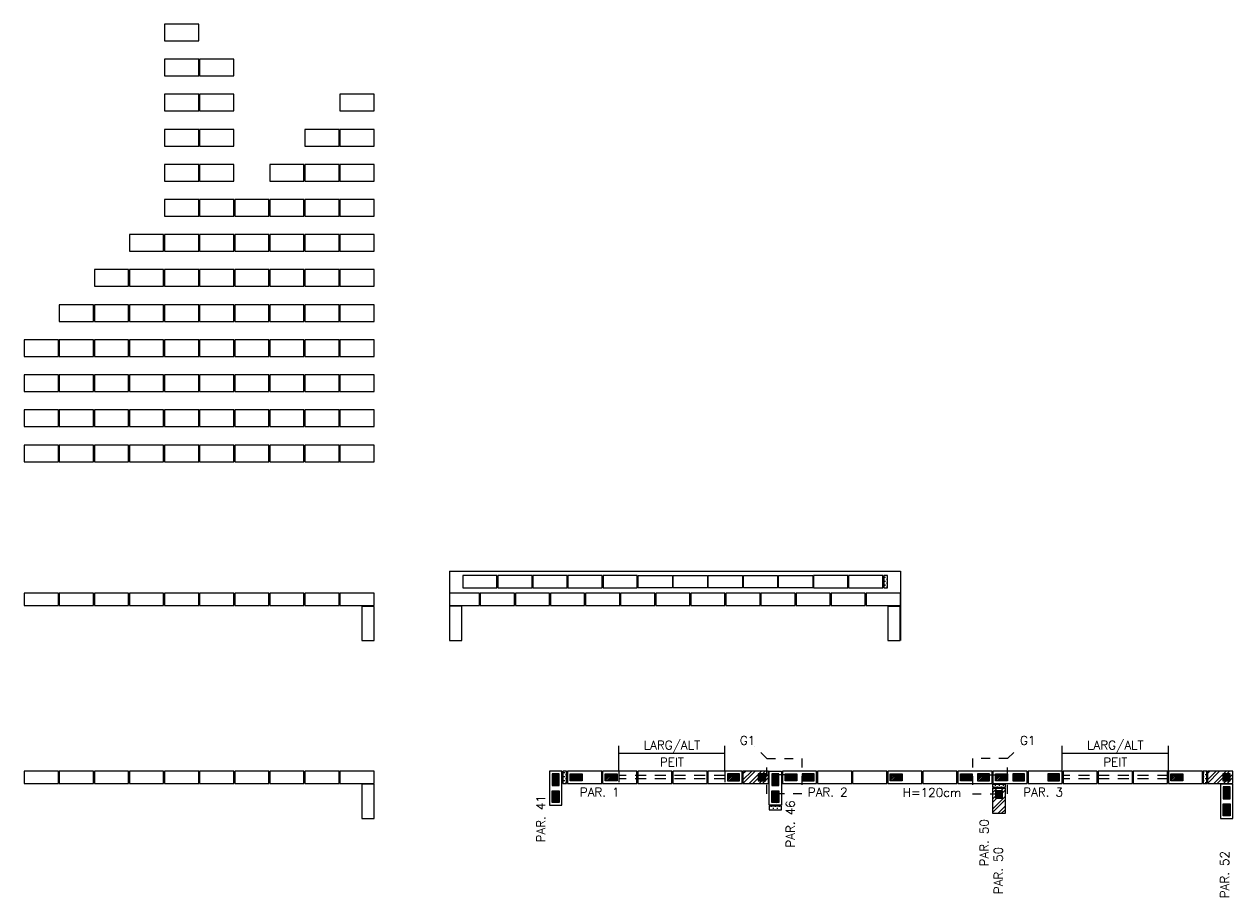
# Model space of a CAD drawing. Header units: metres. Extents: x -96 to 15, y -5 to 9.
# Drawn here: x 1.15 to 14.93, y -0.89 to 9.06 of the extents above; entities that cross this region are included whole.
import ezdxf
from ezdxf.enums import TextEntityAlignment as Align

# ---------------------------------------------------------------- set-up
doc = ezdxf.new("R2010")
doc.units = ezdxf.units.M
doc.header["$LTSCALE"] = 0.5
doc.header["$MEASUREMENT"] = 0
doc.linetypes.add('DASHDOT2', pattern=[0.5, 0.25, -0.125, 0, -0.125])
doc.linetypes.add('HIDDEN', pattern=[0.375, 0.25, -0.125])
for name, color, linetype in [('AUX00', 7, 'CONTINUOUS'), ('AUX01', 1, 'CONTINUOUS'), ('B04', 6, 'CONTINUOUS'), ('B29', 180, 'CONTINUOUS'), ('B34', 150, 'CONTINUOUS'), ('B39', 2, 'CONTINUOUS'), ('BLOCO-I', 3, 'CONTINUOUS'), ('BLOCOS-E', 2, 'CONTINUOUS'), ('ESQUADRIAS', 5, 'HIDDEN'), ('FERRO', 4, 'CONTINUOUS'), ('GROUTE01', 6, 'CONTINUOUS'), ('H04', 9, 'CONTINUOUS'), ('PAR01', 3, 'CONTINUOUS'), ('PAR02', 6, 'CONTINUOUS'), ('PAR03', 5, 'CONTINUOUS'), ('TXPR', 3, 'CONTINUOUS'), ('TXT02', 2, 'CONTINUOUS')]:
    doc.layers.add(name, color=color, linetype=linetype)
doc.styles.add('ROMANS', font='romans.shx')
pattern_1 = [(135, (31.669187, 43.465267), (-0.0088388348, -0.0088388348), [])]
pattern_2 = [(360, (9.124238, 13.820944), (0.02250224, 0.02250224), [0.01125112, -0.03375336]), (90, (9.129863, 13.815318), (-0.02250224, 0.02250224), [0.01125112, -0.03375336])]
pattern_3 = [(45, (43.315318, -24.389187), (-0.0088388348, 0.0088388348), [])]
pattern_4 = [(45, (53.110318, -23.989238), (-0.0088388348, 0.0088388348), [])]
pattern_5 = [(45, (55.110318, -23.989238), (-0.0088388348, 0.0088388348), [])]
pattern_6 = [(45, (55.510318, -23.989238), (-0.0088388348, 0.0088388348), [])]
pattern_7 = [(135, (39.319187, 43.315268), (-0.0088388348, -0.0088388348), [])]

msp = doc.modelspace()

# ---------------------------------------------------------------- hatches: boundary and pattern name
at = {"layer": 'AUX00'}
h = msp.add_hatch(dxfattribs=at)
h.set_pattern_fill('ANSI31', scale=0.1, angle=90, style=0)
h.set_pattern_definition(pattern_1)
h.paths.add_polyline_path([(7.17, 0.3749), (7.25, 0.3749), (7.25, 0.5099), (7.17, 0.5099)])
h = msp.add_hatch(dxfattribs=at)
h.set_pattern_fill('ANSI31', scale=0.1, style=0)
h.set_pattern_definition([(45, (50.660318, -23.989238), (-0.0088388348, 0.0088388348), [])])
h.paths.add_polyline_path([(7.51, 0.5099), (7.51, 0.4299), (7.375, 0.4299), (7.375, 0.5099)])
h = msp.add_hatch(dxfattribs=at)
h.set_pattern_fill('ANSI31', scale=0.1, style=0)
h.set_pattern_definition([(45, (51.060318, -23.989238), (-0.0088388348, 0.0088388348), [])])
h.paths.add_polyline_path([(7.91, 0.5099), (7.91, 0.4299), (7.775, 0.4299), (7.775, 0.5099)])
h = msp.add_hatch(dxfattribs=at)
h.set_pattern_fill('ANSI31', scale=0.1, style=0)
h.set_pattern_definition([(45, (52.260318, -23.989238), (-0.0088388348, 0.0088388348), [])])
h.paths.add_polyline_path([(9.17, 0.5099), (9.17, 0.4299), (9.305, 0.4299), (9.305, 0.5099)])
h = msp.add_hatch(dxfattribs=at)
h.set_pattern_fill('ANSI31', scale=0.1, angle=-90, style=0)
h.set_pattern_definition([(45, (9.605, 0.429949), (-0.0088388, 0.0088388), [])])
h.paths.add_polyline_path([(9.52, 0.5099), (9.52, 0.4299), (9.605, 0.4299), (9.605, 0.5099)])
h = msp.add_hatch(dxfattribs=at)
h.set_pattern_fill('ANSI31', scale=0.1, style=0)
h.set_pattern_definition(pattern_3)
h.paths.add_polyline_path([(9.755, 0.3749), (9.755, 0.5099), (9.675, 0.5099), (9.675, 0.3749)])
h = msp.add_hatch(dxfattribs=at)
h.set_pattern_fill('ANSI31', scale=0.1, style=0)
h.set_pattern_definition(pattern_4)
h.paths.add_polyline_path([(9.96, 0.5099), (9.96, 0.4299), (9.825, 0.4299), (9.825, 0.5099)])
h = msp.add_hatch(dxfattribs=at)
h.set_pattern_fill('ANSI31', scale=0.1, style=0)
h.set_pattern_definition(pattern_4)
h.paths.add_polyline_path([(10.02, 0.4299), (10.155, 0.4299), (10.155, 0.5099), (10.02, 0.5099)])
h = msp.add_hatch(dxfattribs=at)
h.set_pattern_fill('ANSI31', scale=0.1, style=0)
h.set_pattern_definition([(45, (54.310318, -23.989238), (-0.0088388348, 0.0088388348), [])])
h.paths.add_polyline_path([(11.16, 0.5099), (11.16, 0.4299), (11.025, 0.4299), (11.025, 0.5099)])
h = msp.add_hatch(dxfattribs=at)
h.set_pattern_fill('ANSI31', scale=0.1, style=0)
h.set_pattern_definition(pattern_5)
h.paths.add_polyline_path([(11.96, 0.4299), (11.825, 0.4299), (11.825, 0.5099), (11.96, 0.5099)])
h = msp.add_hatch(dxfattribs=at)
h.set_pattern_fill('ANSI31', scale=0.1, style=0)
h.set_pattern_definition(pattern_5)
h.paths.add_polyline_path([(12.02, 0.5099), (12.02, 0.4299), (12.155, 0.4299), (12.155, 0.5099)])
h = msp.add_hatch(dxfattribs=at)
h.set_pattern_fill('ANSI31', scale=0.1, style=0)
h.set_pattern_definition(pattern_6)
h.paths.add_polyline_path([(12.36, 0.4299), (12.225, 0.4299), (12.225, 0.5099), (12.36, 0.5099)])
h = msp.add_hatch(dxfattribs=at)
h.set_pattern_fill('ANSI31', scale=0.1, style=0)
h.set_pattern_definition(pattern_6)
h.paths.add_polyline_path([(12.42, 0.5099), (12.42, 0.4299), (12.555, 0.4299), (12.555, 0.5099)])
h = msp.add_hatch(dxfattribs=at)
h.set_pattern_fill('ANSI31', scale=0.1, style=0)
h.set_pattern_definition([(45, (55.910318, -23.989238), (-0.0088388348, 0.0088388348), [])])
h.paths.add_polyline_path([(12.82, 0.5099), (12.82, 0.4299), (12.955, 0.4299), (12.955, 0.5099)])
h = msp.add_hatch(dxfattribs=at)
h.set_pattern_fill('ANSI31', scale=0.1, style=0)
h.set_pattern_definition([(45, (57.510318, -23.989238), (-0.0088388348, 0.0088388348), [])])
h.paths.add_polyline_path([(14.36, 0.5099), (14.36, 0.4299), (14.225, 0.4299), (14.225, 0.5099)])
h = msp.add_hatch(dxfattribs=at)
h.set_pattern_fill('ANSI31', scale=0.1, angle=-90, style=0)
h.set_pattern_definition([(45, (14.9, 0.42995), (-0.0088388, 0.0088388), [])])
h.paths.add_polyline_path([(14.815, 0.5099), (14.815, 0.4299), (14.9, 0.4299), (14.9, 0.5099)])
h = msp.add_hatch(dxfattribs=at)
h.set_pattern_fill('ANSI31', scale=0.1, angle=90, style=0)
h.set_pattern_definition(pattern_1)
h.paths.add_polyline_path([(7.25, 0.3149), (7.25, 0.1799), (7.17, 0.1799), (7.17, 0.3149)])
h = msp.add_hatch(dxfattribs=at)
h.set_pattern_fill('ANSI31', scale=0.1, style=0)
h.set_pattern_definition(pattern_3)
h.paths.add_polyline_path([(9.675, 0.3149), (9.755, 0.3149), (9.755, 0.1799), (9.675, 0.1799)])
h = msp.add_hatch(dxfattribs=at)
h.set_pattern_fill('ANSI31', scale=0.1, angle=-90, style=0)
h.set_pattern_definition([(45, (0.26, 0.03), (-0.008838835, 0.008838835), [])])
h.paths.add_polyline_path([(12.225, 0.23), (12.305, 0.23), (12.305, 0.315), (12.225, 0.315)])
h = msp.add_hatch(dxfattribs=at)
h.set_pattern_fill('ANSI31', scale=0.1, angle=90, style=0)
h.set_pattern_definition(pattern_7)
h.paths.add_polyline_path([(14.82, 0.225), (14.9, 0.225), (14.9, 0.36), (14.82, 0.36)])
h = msp.add_hatch(dxfattribs=at)
h.set_pattern_fill('ANSI31', scale=0.1, angle=90, style=0)
h.set_pattern_definition(pattern_7)
h.paths.add_polyline_path([(14.9, 0.165), (14.9, 0.03), (14.82, 0.03), (14.82, 0.165)])
at = {"layer": 'B34'}
h = msp.add_hatch(dxfattribs=at)
h.set_pattern_fill('STEEL', scale=0.025, style=0)
h.set_pattern_definition([(45, (9.345, 0.39995), (-0.056127, 0.056127), []), (45, (9.345, 0.43964), (-0.056127, 0.056127), [])])
h.paths.add_polyline_path([(9.635, 0.5399), (9.345, 0.5399), (9.345, 0.3999), (9.635, 0.3999)])
h = msp.add_hatch(dxfattribs=at)
h.set_pattern_fill('STEEL', scale=0.025, style=0)
h.set_pattern_definition([(45, (14.64, 0.39995), (-0.056127, 0.056127), []), (45, (14.64, 0.43964), (-0.056127, 0.056127), [])])
h.paths.add_polyline_path([(14.93, 0.5399), (14.64, 0.5399), (14.64, 0.3999), (14.93, 0.3999)])
h = msp.add_hatch(dxfattribs=at)
h.set_pattern_fill('STEEL', scale=0.025, style=0)
h.set_pattern_definition([(45, (0, 0), (-0.0561266, 0.0561266), []), (45, (0, 0.03969), (-0.0561266, 0.0561266), [])])
h.paths.add_polyline_path([(12.195, 0.055), (12.195, 0.345), (12.335, 0.345), (12.335, 0.055)])
at = {"layer": 'H04'}
h = msp.add_hatch(dxfattribs=at)
h.set_pattern_fill('CROSS', color=256, scale=0.090009, style=0)
h.set_pattern_definition([(360, (12.782766, 16.049976), (0.02250224, 0.02250224), [0.01125112, -0.03375336]), (90, (12.788391, 16.04435), (-0.02250224, 0.02250224), [0.01125112, -0.03375336])])
h.paths.add_polyline_path([(10.991, 2.629), (10.951, 2.629), (10.951, 2.769), (10.991, 2.769)])
h = msp.add_hatch(dxfattribs=at)
h.set_pattern_fill('CROSS', color=256, scale=0.090009, style=0)
h.set_pattern_definition(pattern_2)
h.paths.add_polyline_path([(7.3325, 0.3999), (7.2925, 0.3999), (7.2925, 0.5399), (7.3325, 0.5399)])
h = msp.add_hatch(dxfattribs=at)
h.set_pattern_fill('CROSS', color=256, scale=0.090009, style=0)
h.set_pattern_definition(pattern_2)
h.paths.add_polyline_path([(14.6325, 0.3999), (14.5925, 0.3999), (14.5925, 0.5399), (14.6325, 0.5399)])
h = msp.add_hatch(dxfattribs=at)
h.set_pattern_fill('CROSS', color=256, scale=0.090009, angle=-90, style=0)
h.set_pattern_definition([(270, (26.015944, -8.771788), (0.02250224, -0.02250224), [0.01125112, -0.03375336]), (360, (26.010318, -8.777413), (0.02250224, 0.02250224), [0.01125112, -0.03375336])])
h.paths.add_polyline_path([(12.195, 0.3925), (12.195, 0.3525), (12.335, 0.3525), (12.335, 0.3925)])
h = msp.add_hatch(dxfattribs=at)
h.set_pattern_fill('CROSS', color=256, scale=0.090009, style=0)
h.set_pattern_definition(pattern_2)
h.paths.add_polyline_path([(9.645, 0.0999), (9.645, 0.1399), (9.785, 0.1399), (9.785, 0.0999)])

# ---------------------------------------------------------------- linework, layer by layer
at = {"layer": 'AUX01'}
for p, q in [((7.93, 0.5399, 0), (7.93, 0.8299, 0)), ((9.14, 0.5399, 0), (9.14, 0.8299, 0)), ((12.985, 0.5399), (12.985, 0.8299)), ((14.195, 0.5399), (14.195, 0.8299)), ((9.14, 0.7399, 0), (7.93, 0.7399, 0)), ((14.195, 0.7399), (12.985, 0.7399))]:
    msp.add_line(p, q, dxfattribs=at)
at = {"layer": 'AUX01', "linetype": 'DASHDOT2', "ltscale": 0.5}
for p, q in [((9.6176, 0.6818, 0), (9.4762, 0.8233, 0)), ((12.3624, 0.6818, 0), (12.5038, 0.8233, 0))]:
    msp.add_line(p, q, dxfattribs=at)
at = {"layer": 'AUX01', "linetype": 'DASHDOT2', "ltscale": 0.5, "elevation": 0}
for points in [[(10.0176, 0.2818), (9.6176, 0.2818), (9.6176, 0.6818), (10.0176, 0.6818)], [(11.9624, 0.2818), (12.3624, 0.2818), (12.3624, 0.6818), (11.9624, 0.6818)]]:
    msp.add_lwpolyline(points, close=True, dxfattribs=at)
at = {"layer": 'B04'}
for points in [[(10.951, 2.629), (10.991, 2.629), (10.991, 2.769), (10.951, 2.769)], [(7.2925, 0.3999), (7.3325, 0.3999), (7.3325, 0.5399), (7.2925, 0.5399)], [(14.5925, 0.3999), (14.6325, 0.3999), (14.6325, 0.5399), (14.5925, 0.5399)], [(12.195, 0.3525), (12.195, 0.3925), (12.335, 0.3925), (12.335, 0.3525)], [(9.645, 0.1399), (9.645, 0.0999), (9.785, 0.0999), (9.785, 0.1399)]]:
    msp.add_lwpolyline(points, close=True, dxfattribs=at)
at = {"layer": 'B29'}
for points in [[(9.635, 0.5399), (9.345, 0.5399), (9.345, 0.3999), (9.635, 0.3999)], [(14.64, 0.3999), (14.93, 0.3999), (14.93, 0.5399), (14.64, 0.5399)], [(12.195, 0.055), (12.195, 0.345), (12.335, 0.345), (12.335, 0.055)]]:
    msp.add_lwpolyline(points, close=True, dxfattribs=at)
at = {"layer": 'B34'}
msp.add_lwpolyline([(6, 2.429), (6.34, 2.429), (6.34, 2.569), (6, 2.569)], close=True, dxfattribs=at)
at = {"layer": 'B39'}
for points in [[(2.75, 8.869), (3.14, 8.869), (3.14, 9.059), (2.75, 9.059)], [(2.75, 8.469), (3.14, 8.469), (3.14, 8.659), (2.75, 8.659)], [(3.15, 8.469), (3.54, 8.469), (3.54, 8.659), (3.15, 8.659)], [(2.75, 8.069), (3.14, 8.069), (3.14, 8.259), (2.75, 8.259)], [(3.15, 8.069), (3.54, 8.069), (3.54, 8.259), (3.15, 8.259)], [(4.75, 8.069), (5.14, 8.069), (5.14, 8.259), (4.75, 8.259)], [(2.75, 7.669), (3.14, 7.669), (3.14, 7.859), (2.75, 7.859)], [(3.15, 7.669), (3.54, 7.669), (3.54, 7.859), (3.15, 7.859)], [(4.35, 7.669), (4.74, 7.669), (4.74, 7.859), (4.35, 7.859)], [(4.75, 7.669), (5.14, 7.669), (5.14, 7.859), (4.75, 7.859)], [(2.75, 7.269), (3.14, 7.269), (3.14, 7.459), (2.75, 7.459)], [(3.15, 7.269), (3.54, 7.269), (3.54, 7.459), (3.15, 7.459)], [(3.95, 7.269), (4.34, 7.269), (4.34, 7.459), (3.95, 7.459)], [(4.35, 7.269), (4.74, 7.269), (4.74, 7.459), (4.35, 7.459)], [(4.75, 7.269), (5.14, 7.269), (5.14, 7.459), (4.75, 7.459)], [(2.75, 6.869), (3.14, 6.869), (3.14, 7.059), (2.75, 7.059)], [(3.15, 6.869), (3.54, 6.869), (3.54, 7.059), (3.15, 7.059)], [(3.55, 6.869), (3.94, 6.869), (3.94, 7.059), (3.55, 7.059)], [(3.95, 6.869), (4.34, 6.869), (4.34, 7.059), (3.95, 7.059)], [(4.35, 6.869), (4.74, 6.869), (4.74, 7.059), (4.35, 7.059)], [(4.75, 6.869), (5.14, 6.869), (5.14, 7.059), (4.75, 7.059)], [(2.35, 6.469), (2.74, 6.469), (2.74, 6.659), (2.35, 6.659)], [(2.75, 6.469), (3.14, 6.469), (3.14, 6.659), (2.75, 6.659)], [(3.15, 6.469), (3.54, 6.469), (3.54, 6.659), (3.15, 6.659)], [(3.55, 6.469), (3.94, 6.469), (3.94, 6.659), (3.55, 6.659)], [(3.95, 6.469), (4.34, 6.469), (4.34, 6.659), (3.95, 6.659)], [(4.35, 6.469), (4.74, 6.469), (4.74, 6.659), (4.35, 6.659)], [(4.75, 6.469), (5.14, 6.469), (5.14, 6.659), (4.75, 6.659)], [(1.95, 6.069), (2.34, 6.069), (2.34, 6.259), (1.95, 6.259)], [(2.35, 6.069), (2.74, 6.069), (2.74, 6.259), (2.35, 6.259)], [(2.75, 6.069), (3.14, 6.069), (3.14, 6.259), (2.75, 6.259)], [(3.15, 6.069), (3.54, 6.069), (3.54, 6.259), (3.15, 6.259)], [(3.55, 6.069), (3.94, 6.069), (3.94, 6.259), (3.55, 6.259)], [(3.95, 6.069), (4.34, 6.069), (4.34, 6.259), (3.95, 6.259)], [(4.35, 6.069), (4.74, 6.069), (4.74, 6.259), (4.35, 6.259)], [(4.75, 6.069), (5.14, 6.069), (5.14, 6.259), (4.75, 6.259)], [(1.55, 5.669), (1.94, 5.669), (1.94, 5.859), (1.55, 5.859)], [(1.95, 5.669), (2.34, 5.669), (2.34, 5.859), (1.95, 5.859)], [(2.35, 5.669), (2.74, 5.669), (2.74, 5.859), (2.35, 5.859)], [(2.75, 5.669), (3.14, 5.669), (3.14, 5.859), (2.75, 5.859)], [(3.15, 5.669), (3.54, 5.669), (3.54, 5.859), (3.15, 5.859)], [(3.55, 5.669), (3.94, 5.669), (3.94, 5.859), (3.55, 5.859)], [(3.95, 5.669), (4.34, 5.669), (4.34, 5.859), (3.95, 5.859)], [(4.35, 5.669), (4.74, 5.669), (4.74, 5.859), (4.35, 5.859)], [(4.75, 5.669), (5.14, 5.669), (5.14, 5.859), (4.75, 5.859)], [(1.15, 5.269), (1.54, 5.269), (1.54, 5.459), (1.15, 5.459)], [(1.55, 5.269), (1.94, 5.269), (1.94, 5.459), (1.55, 5.459)], [(1.95, 5.269), (2.34, 5.269), (2.34, 5.459), (1.95, 5.459)], [(2.35, 5.269), (2.74, 5.269), (2.74, 5.459), (2.35, 5.459)], [(2.75, 5.269), (3.14, 5.269), (3.14, 5.459), (2.75, 5.459)], [(3.15, 5.269), (3.54, 5.269), (3.54, 5.459), (3.15, 5.459)], [(3.55, 5.269), (3.94, 5.269), (3.94, 5.459), (3.55, 5.459)], [(3.95, 5.269), (4.34, 5.269), (4.34, 5.459), (3.95, 5.459)], [(4.35, 5.269), (4.74, 5.269), (4.74, 5.459), (4.35, 5.459)], [(4.75, 5.269), (5.14, 5.269), (5.14, 5.459), (4.75, 5.459)], [(1.15, 4.869), (1.54, 4.869), (1.54, 5.059), (1.15, 5.059)], [(1.55, 4.869), (1.94, 4.869), (1.94, 5.059), (1.55, 5.059)], [(1.95, 4.869), (2.34, 4.869), (2.34, 5.059), (1.95, 5.059)], [(2.35, 4.869), (2.74, 4.869), (2.74, 5.059), (2.35, 5.059)], [(2.75, 4.869), (3.14, 4.869), (3.14, 5.059), (2.75, 5.059)], [(3.15, 4.869), (3.54, 4.869), (3.54, 5.059), (3.15, 5.059)], [(3.55, 4.869), (3.94, 4.869), (3.94, 5.059), (3.55, 5.059)], [(3.95, 4.869), (4.34, 4.869), (4.34, 5.059), (3.95, 5.059)], [(4.35, 4.869), (4.74, 4.869), (4.74, 5.059), (4.35, 5.059)], [(4.75, 4.869), (5.14, 4.869), (5.14, 5.059), (4.75, 5.059)], [(1.15, 4.469), (1.54, 4.469), (1.54, 4.659), (1.15, 4.659)], [(1.55, 4.469), (1.94, 4.469), (1.94, 4.659), (1.55, 4.659)], [(1.95, 4.469), (2.34, 4.469), (2.34, 4.659), (1.95, 4.659)], [(2.35, 4.469), (2.74, 4.469), (2.74, 4.659), (2.35, 4.659)], [(2.75, 4.469), (3.14, 4.469), (3.14, 4.659), (2.75, 4.659)], [(3.15, 4.469), (3.54, 4.469), (3.54, 4.659), (3.15, 4.659)], [(3.55, 4.469), (3.94, 4.469), (3.94, 4.659), (3.55, 4.659)], [(3.95, 4.469), (4.34, 4.469), (4.34, 4.659), (3.95, 4.659)], [(4.35, 4.469), (4.74, 4.469), (4.74, 4.659), (4.35, 4.659)], [(4.75, 4.469), (5.14, 4.469), (5.14, 4.659), (4.75, 4.659)], [(1.15, 4.069), (1.54, 4.069), (1.54, 4.259), (1.15, 4.259)], [(1.55, 4.069), (1.94, 4.069), (1.94, 4.259), (1.55, 4.259)], [(1.95, 4.069), (2.34, 4.069), (2.34, 4.259), (1.95, 4.259)], [(2.35, 4.069), (2.74, 4.069), (2.74, 4.259), (2.35, 4.259)], [(2.75, 4.069), (3.14, 4.069), (3.14, 4.259), (2.75, 4.259)], [(3.15, 4.069), (3.54, 4.069), (3.54, 4.259), (3.15, 4.259)], [(3.55, 4.069), (3.94, 4.069), (3.94, 4.259), (3.55, 4.259)], [(3.95, 4.069), (4.34, 4.069), (4.34, 4.259), (3.95, 4.259)], [(4.35, 4.069), (4.74, 4.069), (4.74, 4.259), (4.35, 4.259)], [(4.75, 4.069), (5.14, 4.069), (5.14, 4.259), (4.75, 4.259)], [(6.55, 2.629), (6.94, 2.629), (6.94, 2.769), (6.55, 2.769)], [(6.9501, 2.629), (7.3401, 2.629), (7.3401, 2.769), (6.9501, 2.769)], [(7.3501, 2.629), (7.7401, 2.629), (7.7401, 2.769), (7.3501, 2.769)], [(7.7501, 2.629), (8.1401, 2.629), (8.1401, 2.769), (7.7501, 2.769)], [(8.54, 2.629), (8.15, 2.629), (8.15, 2.769), (8.54, 2.769)], [(8.94, 2.629), (8.55, 2.629), (8.55, 2.769), (8.94, 2.769)], [(9.34, 2.629), (8.95, 2.629), (8.95, 2.769), (9.34, 2.769)], [(9.74, 2.629), (9.35, 2.629), (9.35, 2.769), (9.74, 2.769)], [(10.14, 2.629), (9.75, 2.629), (9.75, 2.769), (10.14, 2.769)]]:
    msp.add_lwpolyline(points, close=True, dxfattribs=at)
at = {"layer": 'BLOCO-I', "color": 3}
for points in [[(7.17, 0.3749), (7.25, 0.3749), (7.25, 0.5099), (7.17, 0.5099)], [(7.51, 0.5099), (7.51, 0.4299), (7.375, 0.4299), (7.375, 0.5099)], [(7.91, 0.5099), (7.91, 0.4299), (7.775, 0.4299), (7.775, 0.5099)], [(9.17, 0.5099), (9.17, 0.4299), (9.305, 0.4299), (9.305, 0.5099)], [(9.52, 0.5099), (9.52, 0.4299), (9.605, 0.4299), (9.605, 0.5099)], [(9.755, 0.3749), (9.755, 0.5099), (9.675, 0.5099), (9.675, 0.3749)], [(9.96, 0.5099), (9.96, 0.4299), (9.825, 0.4299), (9.825, 0.5099)], [(10.02, 0.4299), (10.155, 0.4299), (10.155, 0.5099), (10.02, 0.5099)], [(11.16, 0.5099), (11.16, 0.4299), (11.025, 0.4299), (11.025, 0.5099)], [(11.96, 0.4299), (11.825, 0.4299), (11.825, 0.5099), (11.96, 0.5099)], [(12.02, 0.5099), (12.02, 0.4299), (12.155, 0.4299), (12.155, 0.5099)], [(12.36, 0.4299), (12.225, 0.4299), (12.225, 0.5099), (12.36, 0.5099)], [(12.42, 0.5099), (12.42, 0.4299), (12.555, 0.4299), (12.555, 0.5099)], [(12.82, 0.5099), (12.82, 0.4299), (12.955, 0.4299), (12.955, 0.5099)], [(14.36, 0.5099), (14.36, 0.4299), (14.225, 0.4299), (14.225, 0.5099)], [(14.815, 0.5099), (14.815, 0.4299), (14.9, 0.4299), (14.9, 0.5099)], [(7.25, 0.3149), (7.25, 0.1799), (7.17, 0.1799), (7.17, 0.3149)], [(9.675, 0.3149), (9.755, 0.3149), (9.755, 0.1799), (9.675, 0.1799)], [(12.225, 0.23), (12.305, 0.23), (12.305, 0.315), (12.225, 0.315)], [(14.82, 0.225), (14.9, 0.225), (14.9, 0.36), (14.82, 0.36)], [(14.9, 0.165), (14.9, 0.03), (14.82, 0.03), (14.82, 0.165)]]:
    msp.add_lwpolyline(points, close=True, dxfattribs=at)
at = {"layer": 'BLOCOS-E'}
for points in [[(6.15, 2.629), (6.54, 2.629), (6.54, 2.769), (6.15, 2.769)], [(10.15, 2.629), (10.54, 2.629), (10.54, 2.769), (10.15, 2.769)], [(10.5485, 2.629), (10.9385, 2.629), (10.9385, 2.769), (10.5485, 2.769)], [(1.15, 2.429), (1.54, 2.429), (1.54, 2.569), (1.15, 2.569)], [(1.55, 2.429), (1.94, 2.429), (1.94, 2.569), (1.55, 2.569)], [(1.95, 2.429), (2.34, 2.429), (2.34, 2.569), (1.95, 2.569)], [(2.35, 2.429), (2.74, 2.429), (2.74, 2.569), (2.35, 2.569)], [(3.14, 2.569), (2.75, 2.569), (2.75, 2.429), (3.14, 2.429)], [(3.54, 2.569), (3.15, 2.569), (3.15, 2.429), (3.54, 2.429)], [(3.55, 2.429), (3.94, 2.429), (3.94, 2.569), (3.55, 2.569)], [(3.95, 2.429), (4.34, 2.429), (4.34, 2.569), (3.95, 2.569)], [(4.35, 2.429), (4.74, 2.429), (4.74, 2.569), (4.35, 2.569)], [(4.75, 2.429), (5.14, 2.429), (5.14, 2.569), (4.75, 2.569)], [(6.35, 2.429), (6.74, 2.429), (6.74, 2.569), (6.35, 2.569)], [(6.75, 2.429), (7.14, 2.429), (7.14, 2.569), (6.75, 2.569)], [(7.15, 2.429), (7.54, 2.429), (7.54, 2.569), (7.15, 2.569)], [(7.55, 2.429), (7.94, 2.429), (7.94, 2.569), (7.55, 2.569)], [(7.95, 2.429), (8.34, 2.429), (8.34, 2.569), (7.95, 2.569)], [(8.35, 2.429), (8.74, 2.429), (8.74, 2.569), (8.35, 2.569)], [(8.75, 2.429), (9.14, 2.429), (9.14, 2.569), (8.75, 2.569)], [(9.15, 2.429), (9.54, 2.429), (9.54, 2.569), (9.15, 2.569)], [(9.55, 2.429), (9.94, 2.429), (9.94, 2.569), (9.55, 2.569)], [(9.95, 2.429), (10.34, 2.429), (10.34, 2.569), (9.95, 2.569)], [(10.35, 2.429), (10.74, 2.429), (10.74, 2.569), (10.35, 2.569)], [(10.75, 2.429), (11.14, 2.429), (11.14, 2.569), (10.75, 2.569)], [(4.9985, 2.419), (4.9985, 2.029), (5.1385, 2.029), (5.1385, 2.419)], [(10.9985, 2.419), (10.9985, 2.029), (11.1385, 2.029), (11.1385, 2.419)], [(1.15, 0.3999), (1.54, 0.3999), (1.54, 0.5399), (1.15, 0.5399)], [(1.55, 0.3999), (1.94, 0.3999), (1.94, 0.5399), (1.55, 0.5399)], [(1.95, 0.3999), (2.34, 0.3999), (2.34, 0.5399), (1.95, 0.5399)], [(2.35, 0.3999), (2.74, 0.3999), (2.74, 0.5399), (2.35, 0.5399)], [(3.14, 0.5399), (2.75, 0.5399), (2.75, 0.3999), (3.14, 0.3999)], [(3.54, 0.5399), (3.15, 0.5399), (3.15, 0.3999), (3.54, 0.3999)], [(3.55, 0.3999), (3.94, 0.3999), (3.94, 0.5399), (3.55, 0.5399)], [(3.95, 0.3999), (4.34, 0.3999), (4.34, 0.5399), (3.95, 0.5399)], [(4.35, 0.3999), (4.74, 0.3999), (4.74, 0.5399), (4.35, 0.5399)], [(4.75, 0.3999), (5.14, 0.3999), (5.14, 0.5399), (4.75, 0.5399)], [(7.28, 0.1499), (7.28, 0.5399), (7.14, 0.5399), (7.14, 0.1499)], [(7.345, 0.3999), (7.735, 0.3999), (7.735, 0.5399), (7.345, 0.5399)], [(7.745, 0.3999), (8.135, 0.3999), (8.135, 0.5399), (7.745, 0.5399)], [(8.145, 0.3999), (8.535, 0.3999), (8.535, 0.5399), (8.145, 0.5399)], [(8.545, 0.3999), (8.935, 0.3999), (8.935, 0.5399), (8.545, 0.5399)], [(8.945, 0.3999), (9.335, 0.3999), (9.335, 0.5399), (8.945, 0.5399)], [(9.785, 0.5399), (9.785, 0.1499), (9.645, 0.1499), (9.645, 0.5399)], [(9.795, 0.3999), (10.185, 0.3999), (10.185, 0.5399), (9.795, 0.5399)], [(10.195, 0.3999), (10.585, 0.3999), (10.585, 0.5399), (10.195, 0.5399)], [(10.595, 0.3999), (10.985, 0.3999), (10.985, 0.5399), (10.595, 0.5399)], [(10.995, 0.3999), (11.385, 0.3999), (11.385, 0.5399), (10.995, 0.5399)], [(11.395, 0.3999), (11.785, 0.3999), (11.785, 0.5399), (11.395, 0.5399)], [(11.795, 0.3999), (12.185, 0.3999), (12.185, 0.5399), (11.795, 0.5399)], [(12.195, 0.3999), (12.585, 0.3999), (12.585, 0.5399), (12.195, 0.5399)], [(12.595, 0.3999), (12.985, 0.3999), (12.985, 0.5399), (12.595, 0.5399)], [(12.995, 0.3999), (13.385, 0.3999), (13.385, 0.5399), (12.995, 0.5399)], [(13.395, 0.3999), (13.785, 0.3999), (13.785, 0.5399), (13.395, 0.5399)], [(13.795, 0.3999), (14.185, 0.3999), (14.185, 0.5399), (13.795, 0.5399)], [(14.195, 0.3999), (14.585, 0.3999), (14.585, 0.5399), (14.195, 0.5399)], [(4.9985, 0.39), (4.9985, 0), (5.1385, 0), (5.1385, 0.39)], [(14.93, 0), (14.93, 0.39), (14.79, 0.39), (14.79, 0)]]:
    msp.add_lwpolyline(points, close=True, dxfattribs=at)
at = {"layer": 'BLOCOS-E', "extrusion": (0, 0, -1)}
msp.add_lwpolyline([(-6.14, 2.0299), (-6.14, 2.4199), (-6, 2.4199), (-6, 2.0299)], close=True, dxfattribs=at)
at = {"layer": 'ESQUADRIAS'}
for p, q in [((7.93, 0.5399, 0), (7.93, 0.3999, 0)), ((9.14, 0.4899, 0), (7.93, 0.4899, 0)), ((9.14, 0.4499, 0), (7.93, 0.4499, 0)), ((9.14, 0.5399, 0), (9.14, 0.3999, 0)), ((12.985, 0.5399), (12.985, 0.3999)), ((14.195, 0.4899), (12.985, 0.4899)), ((14.195, 0.4499), (12.985, 0.4499)), ((14.195, 0.5399), (14.195, 0.3999))]:
    msp.add_line(p, q, dxfattribs=at)
at = {"layer": 'FERRO'}
for p, q in [((9.915, 0.4978), (9.715, 0.4978)), ((12.065, 0.4978), (12.265, 0.4978))]:
    msp.add_line(p, q, dxfattribs=at)
at = {"layer": 'GROUTE01', "color": 6}
for centre in [(7.21, 0.4424), (7.4425, 0.4699), (7.8425, 0.4699), (9.2375, 0.4699), (9.5625, 0.4699), (9.715, 0.4424), (9.8925, 0.4699), (10.0875, 0.4699), (11.0925, 0.4699), (11.8925, 0.4699), (12.0875, 0.4699), (12.2925, 0.4699), (12.4875, 0.4699), (12.8875, 0.4699), (14.2925, 0.4699), (14.8575, 0.4699), (12.265, 0.2725), (14.86, 0.2925), (7.21, 0.2474), (9.715, 0.2474), (14.86, 0.0975)]:
    msp.add_circle(centre, 0.0125, dxfattribs=at)
at = {"layer": 'PAR01'}
msp.add_lwpolyline([(6, 2.8201), (11.14, 2.8201)], dxfattribs=at)
at = {"layer": 'PAR02'}
msp.add_lwpolyline([(6, 2.8201), (6, 2.0299)], dxfattribs=at)
at = {"layer": 'PAR03'}
msp.add_lwpolyline([(11.14, 2.8201), (11.14, 2.029)], dxfattribs=at)

# ---------------------------------------------------------------- texts
at = {"layer": 'TXPR', "linetype": 'Continuous', "style": 'ROMANS'}
for s, p in [('PAR. 1', (7.485, 0.25)), ('PAR. 2', (10.084, 0.25, 0)), ('PAR. 3', (12.54, 0.25))]:
    msp.add_text(s, height=0.1, dxfattribs=at).set_placement(p)
for s, p in [('PAR. 41', (7.09, -0.2742)), ('PAR. 46', (9.935, -0.3342)), ('PAR. 50', (12.145, -0.548)), ('PAR. 50', (12.3064, -0.8645)), ('PAR. 52', (14.8864, -0.9114))]:
    msp.add_text(s, height=0.1, rotation=90, dxfattribs=at).set_placement(p)
at = {"layer": 'TXT02', "style": 'ROMANS'}
for p in [(9.3095, 0.8395, 0), (12.5038, 0.8395, 0)]:
    msp.add_text('G1', height=0.1, dxfattribs=at).set_placement(p)
at = {"layer": 'TXT02', "linetype": 'Continuous', "style": 'ROMANS'}
msp.add_text('H=120cm', height=0.1, dxfattribs=at).set_placement((11.4992, 0.2161), align=Align.BOTTOM_CENTER)
at = {"layer": 'TXT02', "style": 'ROMANS'}
for p in [(8.535, 0.7566, 0), (13.59, 0.7566)]:
    msp.add_attdef('LARG/ALT', text='XXX/XXX', height=0.1, rotation=360, dxfattribs=at).set_placement(p, align=Align.BOTTOM_CENTER)
for p in [(8.535, 0.6924, 0), (13.59, 0.6924)]:
    msp.add_attdef('PEIT', text='100', height=0.1, rotation=360, dxfattribs=at).set_placement(p, align=Align.TOP_CENTER)

doc.saveas('drawing.dxf')
